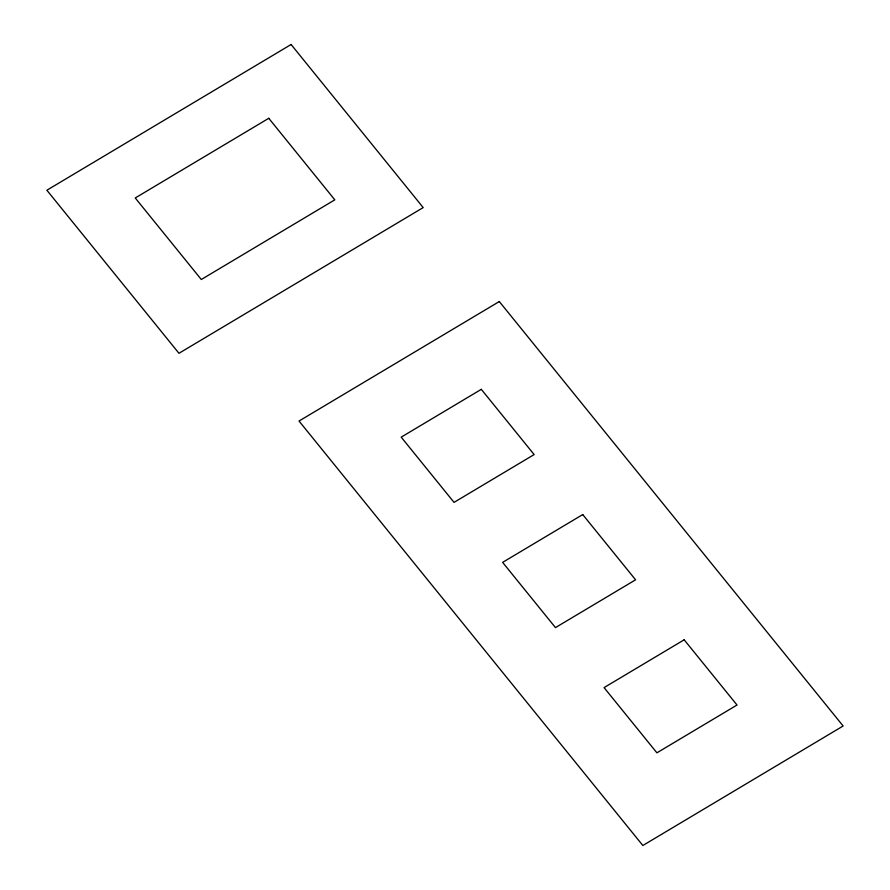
<?xml version="1.0" encoding="UTF-8"?>
<svg xmlns="http://www.w3.org/2000/svg" width="890" height="890" viewBox="0 0 890 890"><rect width="100%" height="100%" fill="white"/><g stroke="black" fill="none" stroke-linecap="round" stroke-linejoin="round"><path stroke-width="1.33" d="M291.097 44.5L46.87 190.226L178.968 353.297L423.195 207.581L291.097 44.5M268.769 118.292L135.247 197.969L201.296 279.505L334.818 199.838L268.769 118.292M499.301 301.543L299.029 421.037L642.847 845.5L843.13 725.995L499.301 301.543M481.301 389.342L401.19 437.146L454.034 502.372L534.145 454.568L481.301 389.342M582.739 514.565L502.628 562.369L555.471 627.606L635.582 579.802L582.739 514.565M684.176 639.799L604.065 687.603L656.909 752.829L737.02 705.025L684.176 639.799"/></g></svg>
